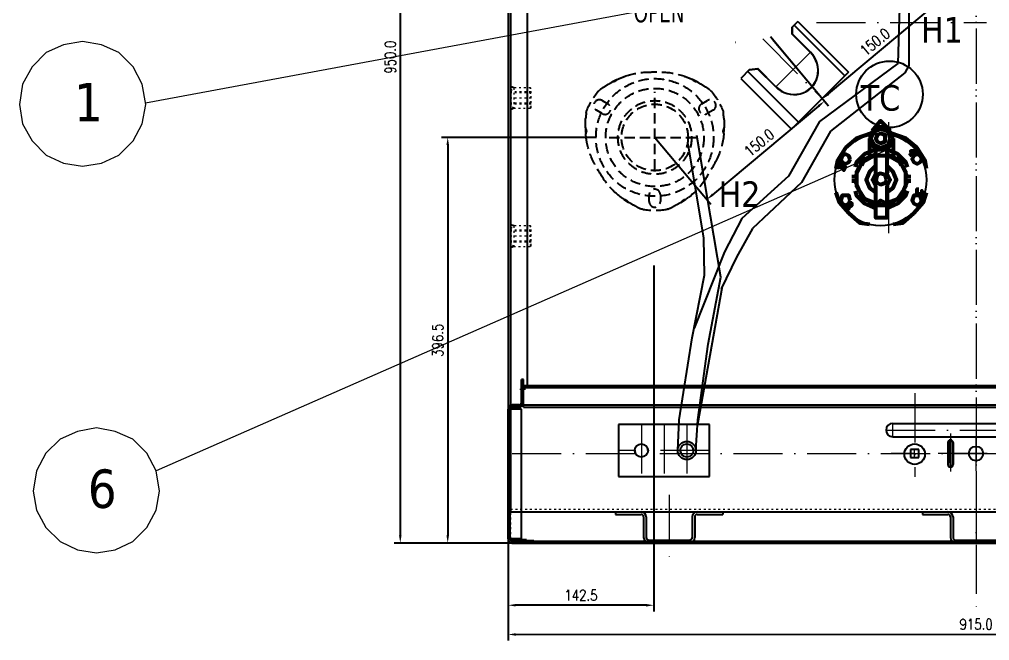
# Model space of a CAD drawing. Header units: millimetres. Extents: x 13152 to 36426, y -6229 to 13228.
# Drawn here: x 29302 to 30251, y 10513 to 11120 of the extents above; entities that cross this region are included whole.
import ezdxf

# ---------------------------------------------------------------- set-up
doc = ezdxf.new("R2010")
doc.units = ezdxf.units.MM
doc.header["$LTSCALE"] = 4
for name, pattern in [('ACAD_ISO03W100', [1.18, 0.47, -0.71]), ('ACAD_ISO10W100', [18, 12, -3, 0, -3]), ('DASHED', [0.75, 0.5, -0.25])]:
    doc.linetypes.add(name, pattern=pattern)
doc.layers.add('4虚线层', color=6, linetype='DASHED')
for name, color, linetype, lineweight in [('标注、文本', 3, 'Continuous', 25), ('粗实线', 4, 'Continuous', 53), ('铁心', 3, 'Continuous', 0)]:
    doc.layers.add(name, color=color, linetype=linetype, lineweight=lineweight)
doc.styles.add('Tahoma$001', font='tahoma.ttf', dxfattribs={"height": 2.159784})
doc.styles.add('TH_GBDIM', font='romans.shx', dxfattribs={"width": 0.8, "bigfont": 'gbcbig.shx'})
doc.dimstyles.new('TH_GBDIM1', dxfattribs={"dimscale": 3, "dimtxt": 3.5, "dimasz": 2.5, "dimexe": 2, "dimexo": 0, "dimgap": 1.5, "dimtad": 1, "dimdec": 1, "dimzin": 0, "dimdsep": 46, "dimtxsty": 'TH_GBDIM', "dimcen": 2.5, "dimclrd": 3, "dimclre": 256, "dimclrt": 2, "dimadec": 0, "dimazin": 0, "dimtfac": 0.714286, "dimtdec": 1, "dimtmove": 0, "dimatfit": 3, "dimfxl": 0, "dimtzin": 0, "dimlwd": -1, "dimlwe": -1, "dimarcsym": 0})

# ---------------------------------------------------------------- blocks, each defined once
blk = doc.blocks.new('*D304')
at = {"layer": 'Defpoints', "color": 0}
for p in [(29848.29, 11558.52), (29674.7, 10608.52), (29805.12, 10608.52)]:
    blk.add_point(p, dxfattribs=at)
at = {"layer": '标注、文本'}
for p, q in [((29848.29, 11558.52), (29668.7, 11558.52)), ((29805.12, 10608.52), (29668.7, 10608.52))]:
    blk.add_line(p, q, dxfattribs=at)
at = {"layer": '标注、文本', "color": 3}
blk.add_line((29674.7, 11551.02), (29674.7, 10616.02), dxfattribs=at)
for points in [[(29673.45, 11551.02), (29675.95, 11551.02), (29674.7, 11558.52)], [(29673.45, 10616.02), (29675.95, 10616.02), (29674.7, 10608.52)]]:
    blk.add_solid(points, dxfattribs=at)
at = {"layer": '标注、文本', "color": 2, "insert": (29664.95, 11083.52), "char_height": 10.5, "attachment_point": 5, "rotation": 90, "style": 'TH_GBDIM'}
blk.add_mtext('950.0', dxfattribs=at)
blk = doc.blocks.new('*D302')
at = {"layer": 'Defpoints', "color": 0}
for p in [(29922.58, 10879.96), (29780.12, 10772.73), (29780.12, 10547.74)]:
    blk.add_point(p, dxfattribs=at)
at = {"layer": '标注、文本'}
for p, q in [((29922.58, 10879.96), (29922.58, 10541.74)), ((29780.12, 10772.73), (29780.12, 10541.74))]:
    blk.add_line(p, q, dxfattribs=at)
at = {"layer": '标注、文本', "color": 3}
blk.add_line((29915.08, 10547.74), (29787.62, 10547.74), dxfattribs=at)
for points in [[(29787.62, 10548.99), (29787.62, 10546.49), (29780.12, 10547.74)], [(29915.08, 10548.99), (29915.08, 10546.49), (29922.58, 10547.74)]]:
    blk.add_solid(points, dxfattribs=at)
at = {"layer": '标注、文本', "color": 2, "insert": (29851.35, 10557.49), "char_height": 10.5, "attachment_point": 5, "style": 'TH_GBDIM'}
blk.add_mtext('142.5', dxfattribs=at)
blk = doc.blocks.new('*D306')
at = {"layer": 'Defpoints', "color": 0}
for p in [(29780.12, 10612.02), (30695.12, 10612.52), (30695.17, 10519.7)]:
    blk.add_point(p, dxfattribs=at)
at = {"layer": '标注、文本'}
for p, q in [((29780.12, 10612.02), (29780.17, 10513.2)), ((30695.12, 10612.52), (30695.17, 10513.7))]:
    blk.add_line(p, q, dxfattribs=at)
at = {"layer": '标注、文本', "color": 3}
blk.add_line((29787.67, 10519.2), (30687.67, 10519.7), dxfattribs=at)
for points in [[(29787.67, 10520.45), (29787.67, 10517.95), (29780.17, 10519.2)], [(30687.67, 10520.95), (30687.67, 10518.45), (30695.17, 10519.7)]]:
    blk.add_solid(points, dxfattribs=at)
at = {"layer": '标注、文本', "color": 2, "insert": (30237.66, 10529.2), "char_height": 10.5, "attachment_point": 5, "rotation": 0.03131, "style": 'TH_GBDIM'}
blk.add_mtext('915.0', dxfattribs=at)
blk = doc.blocks.new('A$C0AD52951')
at = {"layer": '粗实线'}
h = blk.add_hatch(color=256, dxfattribs=at)
h.dxf.hatch_style = 2
h.paths.add_polyline_path([(2.19, 41.7), (1.1, 41.7), (2.19, 41.7), (3.29, 40.6), (3.29, 39.5), (4.39, 39.5), (4.39, 38.4), (5.49, 38.4), (5.49, 37.31), (6.58, 39.5), (5.49, 39.5), (4.39, 38.4), (4.39, 39.5), (4.39, 40.6), (3.29, 40.6), (3.29, 41.7)])
h = blk.add_hatch(color=256, dxfattribs=at)
h.dxf.hatch_style = 2
h.paths.add_polyline_path([(1.1, 41.7), (1.1, 40.6), (1.1, 39.5), (2.19, 39.5), (2.19, 40.6), (1.1, 40.6), (1.1, 41.7), (2.19, 41.7)])
h = blk.add_hatch(color=256, dxfattribs=at)
h.dxf.hatch_style = 2
h.paths.add_polyline_path([(6.58, 10.97), (7.68, 10.97), (10.97, 13.17), (10.97, 14.26)])
for points in [[(35.11, 51.57), (39.5, 57.06), (38.4, 62.54), (34.02, 66.93), (28.53, 66.93), (24.14, 62.54), (23.04, 57.06), (27.43, 51.57)], [(25.24, 64.74), (30.72, 71.32), (37.31, 64.74)], [(24.14, 62.54), (14.26, 59.25), (6.58, 52.67), (1.1, 43.89), (0, 38.4)], [(62.54, 38.4), (61.45, 43.89), (55.96, 52.67), (48.28, 59.25), (38.4, 62.54)], [(23.04, 59.25), (23.04, 47.18)], [(39.5, 59.25), (39.5, 47.18)], [(27.43, 51.57), (19.75, 48.28), (14.26, 42.79), (13.17, 39.5)], [(27.43, 48.28), (18.65, 43.89), (14.26, 36.21), (14.26, 26.33), (18.65, 18.65), (27.43, 13.17), (35.11, 13.17), (35.11, 4.39), (27.43, 4.39), (27.43, 13.17)], [(44.99, 40.6), (43.89, 42.79), (36.21, 47.18), (26.33, 47.18), (18.65, 42.79), (17.56, 40.6)], [(27.43, 35.11), (27.43, 51.57), (35.11, 51.57), (35.11, 35.11)], [(49.38, 39.5), (48.28, 42.79), (42.79, 48.28), (35.11, 51.57)], [(35.11, 13.17), (43.89, 18.65), (48.28, 26.33), (48.28, 36.21), (43.89, 43.89), (35.11, 48.28)], [(54.86, 50.47), (50.47, 47.18)], [(54.86, 50.47), (51.57, 50.47), (52.67, 48.28)], [(27.43, 40.6), (23.04, 36.21), (20.85, 30.72), (23.04, 25.24), (27.43, 21.95)], [(35.11, 21.95), (39.5, 25.24), (41.7, 30.72), (39.5, 36.21), (35.11, 40.6)], [(27.43, 35.11), (25.24, 30.72), (27.43, 26.33)], [(35.11, 26.33), (37.31, 30.72), (35.11, 35.11)], [(0, 21.95), (2.19, 15.36), (8.78, 7.68), (16.46, 1.1), (23.04, 0)], [(13.17, 23.04), (14.26, 19.75), (19.75, 14.26), (27.43, 10.97)], [(15.36, 24.14), (19.75, 17.56), (28.53, 14.26)], [(35.11, 26.33), (35.11, 13.17), (27.43, 13.17), (27.43, 26.33)], [(34.02, 14.26), (42.79, 17.56), (47.18, 24.14)], [(35.11, 10.97), (42.79, 14.26), (48.28, 19.75), (49.38, 23.04)], [(39.5, 0), (46.09, 1.1), (53.77, 7.68), (60.35, 15.36), (62.54, 21.95)], [(60.35, 19.75), (60.35, 20.85), (59.25, 23.04), (59.25, 21.95), (59.25, 20.85), (58.16, 20.85), (57.06, 20.85), (55.96, 20.85), (55.96, 21.95), (55.96, 23.04), (55.96, 24.14), (57.06, 24.14)], [(34.02, 14.26), (32.92, 15.36), (30.72, 16.46), (29.63, 15.36), (28.53, 14.26)], [(34.02, 14.26), (32.92, 15.36), (30.72, 16.46), (29.63, 15.36), (28.53, 14.26)]]:
    blk.add_lwpolyline(points, dxfattribs=at)
for points in [[(37.31, 59.25), (36.21, 63.64), (30.72, 65.84), (26.33, 63.64), (24.14, 59.25), (26.33, 54.86), (30.72, 52.67), (36.21, 54.86)], [(34.02, 59.25), (34.02, 61.45), (30.72, 62.54), (28.53, 61.45), (27.43, 59.25), (28.53, 57.06), (30.72, 55.96), (34.02, 57.06)], [(9.88, 44.99), (8.78, 47.18), (6.58, 48.28), (4.39, 47.18), (3.29, 44.99), (4.39, 42.79), (6.58, 41.7), (8.78, 42.79)], [(59.25, 44.99), (58.16, 47.18), (55.96, 48.28), (53.77, 47.18), (52.67, 44.99), (53.77, 42.79), (55.96, 41.7), (58.16, 42.79)], [(2.19, 41.7), (1.1, 41.7), (2.19, 41.7), (3.29, 40.6), (3.29, 39.5), (4.39, 39.5), (4.39, 38.4), (5.49, 38.4), (5.49, 37.31), (6.58, 39.5), (5.49, 39.5), (4.39, 38.4), (4.39, 39.5), (4.39, 40.6), (3.29, 40.6), (3.29, 41.7)], [(1.1, 41.7), (1.1, 40.6), (1.1, 39.5), (2.19, 39.5), (2.19, 40.6), (1.1, 40.6), (1.1, 41.7), (2.19, 41.7)], [(35.11, 30.72), (34.02, 34.02), (30.72, 35.11), (28.53, 34.02), (27.43, 30.72), (28.53, 28.53), (30.72, 27.43), (34.02, 28.53)], [(9.88, 16.46), (8.78, 19.75), (6.58, 19.75), (4.39, 19.75), (3.29, 16.46), (4.39, 14.26), (6.58, 13.17), (8.78, 14.26)], [(6.58, 10.97), (7.68, 10.97), (10.97, 13.17), (10.97, 14.26)], [(59.25, 16.46), (58.16, 19.75), (55.96, 19.75), (53.77, 19.75), (52.67, 16.46), (53.77, 14.26), (55.96, 13.17), (58.16, 14.26)], [(7.68, 10.97), (8.78, 10.97)]]:
    blk.add_lwpolyline(points, close=True, dxfattribs=at)
for points in [[(17.56, 47.18), (17.56, 47.18), (19.75, 44.99), (19.75, 44.99)], [(27.43, 48.28), (27.43, 48.28), (19.75, 44.99), (19.75, 44.99)], [(42.79, 44.99), (42.79, 44.99), (35.11, 48.28), (35.11, 48.28)], [(42.79, 44.99), (42.79, 44.99), (43.89, 47.18), (43.89, 47.18)], [(17.56, 41.7), (17.56, 41.7), (13.17, 32.92), (13.17, 32.92)], [(17.56, 41.7), (17.56, 41.7), (15.36, 43.89), (15.36, 43.89)], [(47.18, 43.89), (47.18, 43.89), (44.99, 41.7), (44.99, 41.7)], [(49.38, 32.92), (49.38, 32.92), (44.99, 41.7), (44.99, 41.7)], [(10.97, 32.92), (10.97, 32.92), (13.17, 32.92), (13.17, 32.92)], [(13.17, 29.63), (13.17, 29.63), (10.97, 29.63), (10.97, 29.63)], [(13.17, 29.63), (13.17, 29.63), (17.56, 19.75), (17.56, 19.75)], [(44.99, 19.75), (44.99, 19.75), (49.38, 29.63), (49.38, 29.63)], [(49.38, 32.92), (49.38, 32.92), (51.57, 32.92), (51.57, 32.92)], [(51.57, 29.63), (51.57, 29.63), (49.38, 29.63), (49.38, 29.63)], [(15.36, 17.56), (15.36, 17.56), (17.56, 19.75), (17.56, 19.75)], [(19.75, 17.56), (19.75, 17.56), (17.56, 15.36), (17.56, 15.36)], [(19.75, 17.56), (19.75, 17.56), (27.43, 13.17), (27.43, 13.17)], [(35.11, 13.17), (35.11, 13.17), (42.79, 17.56), (42.79, 17.56)], [(43.89, 15.36), (43.89, 15.36), (42.79, 17.56), (42.79, 17.56)], [(44.99, 19.75), (44.99, 19.75), (47.18, 17.56), (47.18, 17.56)]]:
    blk.add_open_spline(points, degree=3, dxfattribs=at)
blk = doc.blocks.new('A$C104F2B00')
at = {"layer": '标注、文本'}
blk.add_circle((45, 45), 45, dxfattribs=at)
at = {"layer": '标注、文本', "xscale": 1.4175, "yscale": 1.4175, "zscale": 1.4175}
blk.add_blockref('A$C0AD52951', (1.45, 1.45), dxfattribs=at)
at = {"layer": '标注、文本', "style": 'Tahoma$001'}
blk.add_text('TC', height=25, dxfattribs=at).set_placement((25.65, 112.51))
blk = doc.blocks.new('A$C03F92070')
at = {"layer": '4虚线层', "ltscale": 5}
for p, q in [((67.85, 40.24), (67.85, 116.01)), ((16.36, 107.57), (21.99, 104.32)), ((113.71, 104.32), (119.34, 107.57)), ((16.49, 94.79), (10.86, 98.04)), ((124.84, 98.04), (119.21, 94.79)), ((23.33, 71.49), (112.37, 71.49)), ((62.35, 8.86), (62.35, 15.36)), ((73.35, 15.36), (73.35, 8.86))]:
    blk.add_line(p, q, dxfattribs=at)
for radius in [57.5, 48, 36, 32.5]:
    blk.add_circle((67.85, 71.49), radius, dxfattribs=at)
at = {"layer": '4虚线层', "ltscale": 5, "extrusion": (0, 0, -1)}
for centre, radius, start, end in [((-62.34, 65.41), 70, 71.02185, 87.94531), ((-67.85, -88.03), 223.54, 87.94531, 92.05469), ((-73.35, 65.41), 70, 92.05469, 108.97815), ((-68.85, 46.49), 90, 55.4521, 61.38179), ((-68.85, 46.49), 90, 64.92451, 71.02185), ((-66.85, 46.49), 90, 108.97815, 115.07549), ((-66.85, 46.49), 90, 118.61821, 124.5479), ((-67.85, 71.49), 71.5, 20.96454, 39.03546), ((-68.85, 46.49), 90, 51.08313, 52.23427), ((-66.85, 46.49), 90, 127.76573, 128.91687), ((-67.85, 71.49), 71.5, 140.96454, 159.03546), ((-90, 83.12), 90, 7.76573, 8.91687), ((-45.7, 83.12), 90, 171.08313, 172.23427), ((-90, 83.12), 90, 358.61821, 4.5479), ((-45.7, 83.12), 90, 175.4521, 181.38179), ((-90, 83.12), 90, 349.46719, 355.07549), ((-70.33, 79.46), 70, 331.9245, 349.46719), ((-65.57, 80.82), 70, 186.60228, 207.21776), ((-45.7, 83.12), 90, 184.92451, 186.60228), ((70.97, 151.05), 223.54, 207.21776, 212.35682), ((-205.81, 151.73), 223.54, 327.65027, 331.9245), ((-76.09, 69.57), 70, 310.17076, 327.65027), ((-58.73, 68.87), 70, 212.35682, 233.02623), ((-89, 84.85), 90, 304.92451, 310.17076), ((-46.7, 84.85), 90, 233.02623, 235.07549), ((-89, 84.85), 90, 295.4521, 301.38179), ((-89, 84.85), 90, 291.08313, 292.23427), ((-67.85, 71.49), 71.5, 260.96454, 279.03546), ((-46.7, 84.85), 90, 247.76573, 248.91687), ((-46.7, 84.85), 90, 238.61821, 244.5479)]:
    blk.add_arc(centre, radius, start, end, dxfattribs=at)
at = {"layer": '4虚线层', "ltscale": 5}
for centre, start, end in [((13.61, 102.81), 60, 240), ((122.09, 102.81), 300, 120), ((19.24, 99.56), 240, 60), ((116.46, 99.56), 120, 300), ((67.85, 15.36), 0, 180), ((67.85, 8.86), 180, 0)]:
    blk.add_arc(centre, 5.5, start, end, dxfattribs=at)
for points, knots in [([(30.89, 128.1), (30.89, 128.1), (30.88, 128.1), (30.83, 128.07), (30.76, 128.04), (30.57, 127.95), (30.45, 127.89), (30.18, 127.77), (30.03, 127.69), (29.7, 127.53), (29.52, 127.45), (29.16, 127.27), (28.96, 127.17), (28.58, 126.98), (28.39, 126.89), (27.99, 126.69), (27.8, 126.59), (27.42, 126.39), (27.24, 126.3), (26.87, 126.11), (26.7, 126.02), (26.39, 125.85), (26.24, 125.77), (25.98, 125.63), (25.87, 125.57), (25.69, 125.47), (25.63, 125.44), (25.58, 125.41), (25.57, 125.4), (25.57, 125.4), (25.57, 125.4), (25.57, 125.4)], [0, 0, 0, 0, 0.043819, 0.043819, 0.119878, 0.119878, 0.195937, 0.195937, 0.271996, 0.271996, 0.348055, 0.348055, 0.424114, 0.424114, 0.500173, 0.500173, 0.576231, 0.576231, 0.65229, 0.65229, 0.728349, 0.728349, 0.804408, 0.804408, 0.880467, 0.880467, 0.956526, 0.956526, 0.994556, 0.994556, 1, 1, 1, 1]), ([(30.71, 128.01), (30.65, 127.99), (30.59, 127.94), (30.48, 127.84), (30.42, 127.77), (30.3, 127.62), (30.24, 127.54), (30.11, 127.35), (30.04, 127.25), (29.89, 127.05), (29.81, 126.95), (29.62, 126.74), (29.51, 126.65), (29.29, 126.47), (29.16, 126.4), (28.9, 126.26), (28.77, 126.2), (28.36, 126.06), (28.08, 125.99), (27.53, 125.87), (27.26, 125.83), (26.87, 125.76), (26.75, 125.74), (26.5, 125.7), (26.38, 125.67), (26.05, 125.61), (25.85, 125.56), (25.74, 125.5)], [0, 0, 0, 0, 0.0625, 0.0625, 0.125, 0.125, 0.1875, 0.1875, 0.25, 0.25, 0.3125, 0.3125, 0.375, 0.375, 0.4375, 0.4375, 0.5, 0.5, 0.625, 0.625, 0.75, 0.75, 0.8125, 0.8125, 0.875, 0.875, 1, 1, 1, 1]), ([(110.13, 125.4), (110.13, 125.4), (110.13, 125.4), (110.13, 125.4), (110.12, 125.41), (110.07, 125.44), (110.01, 125.47), (109.83, 125.57), (109.72, 125.63), (109.46, 125.77), (109.31, 125.85), (108.99, 126.02), (108.81, 126.11), (108.45, 126.3), (108.26, 126.4), (107.88, 126.6), (107.68, 126.7), (107.29, 126.9), (107.1, 127), (106.72, 127.18), (106.53, 127.28), (106.16, 127.46), (105.99, 127.54), (105.66, 127.7), (105.51, 127.77), (105.24, 127.9), (105.12, 127.95), (104.94, 128.04), (104.87, 128.07), (104.82, 128.09), (104.81, 128.1), (104.8, 128.1), (104.8, 128.1), (104.8, 128.1)], [0, 0, 0, 0, 0.005743, 0.005743, 0.043766, 0.043766, 0.119813, 0.119813, 0.195859, 0.195859, 0.271906, 0.271906, 0.347952, 0.347952, 0.423999, 0.423999, 0.500046, 0.500046, 0.576092, 0.576092, 0.652139, 0.652139, 0.728185, 0.728185, 0.804232, 0.804232, 0.880279, 0.880279, 0.956325, 0.956325, 0.994349, 0.994349, 1, 1, 1, 1]), ([(109.96, 125.5), (109.9, 125.53), (109.83, 125.55), (109.65, 125.6), (109.54, 125.63), (109.21, 125.7), (108.96, 125.74), (108.44, 125.83), (108.17, 125.87), (107.63, 125.99), (107.34, 126.06), (106.94, 126.2), (106.8, 126.26), (106.54, 126.39), (106.42, 126.47), (106.19, 126.64), (106.08, 126.74), (105.9, 126.94), (105.81, 127.05), (105.66, 127.25), (105.59, 127.35), (105.46, 127.53), (105.39, 127.62), (105.28, 127.77), (105.22, 127.84), (105.11, 127.94), (105.05, 127.99), (104.99, 128.01)], [0, 0, 0, 0, 0.0625, 0.0625, 0.125, 0.125, 0.25, 0.25, 0.375, 0.375, 0.5, 0.5, 0.5625, 0.5625, 0.625, 0.625, 0.6875, 0.6875, 0.75, 0.75, 0.8125, 0.8125, 0.875, 0.875, 0.9375, 0.9375, 1, 1, 1, 1]), ([(13.95, 117.81), (13.92, 117.79), (13.88, 117.76), (13.82, 117.71), (13.77, 117.67), (13.74, 117.65), (13.73, 117.64)], [0, 0, 0, 0, 0.272943, 0.542517, 0.809704, 1, 1, 1, 1]), ([(14.22, 118.02), (14.2, 118), (14.15, 117.96), (14.08, 117.91), (14.01, 117.86), (13.97, 117.82), (13.95, 117.81)], [0, 0, 0, 0, 0.251777, 0.501943, 0.751136, 1, 1, 1, 1]), ([(14.55, 118.27), (14.52, 118.25), (14.46, 118.2), (14.38, 118.14), (14.3, 118.08), (14.25, 118.04), (14.22, 118.02)], [0, 0, 0, 0, 0.251749, 0.501948, 0.751171, 1, 1, 1, 1]), ([(15.74, 119.15), (15.69, 119.12), (15.59, 119.05), (15.45, 118.94), (15.32, 118.84), (15.18, 118.74), (15.05, 118.65), (14.92, 118.55), (14.8, 118.45), (14.67, 118.36), (14.59, 118.3), (14.55, 118.27)], [0, 0, 0, 0, 0.114473, 0.22719, 0.338528, 0.448878, 0.558641, 0.668227, 0.778044, 0.888502, 1, 1, 1, 1]), ([(17.82, 120.63), (17.81, 120.62), (17.74, 120.57), (17.58, 120.46), (17.28, 120.26), (16.94, 120.02), (16.6, 119.78), (16.29, 119.55), (16.01, 119.35), (15.83, 119.22), (15.74, 119.15)], [0, 0, 0, 0, 0.026865, 0.187364, 0.351072, 0.511786, 0.674931, 0.783277, 0.891149, 1, 1, 1, 1]), ([(119.96, 119.15), (119.92, 119.19), (119.82, 119.25), (119.69, 119.35), (119.55, 119.45), (119.41, 119.55), (119.28, 119.65), (119.06, 119.81), (118.76, 120.02), (118.42, 120.26), (118.12, 120.46), (117.96, 120.57), (117.89, 120.62), (117.88, 120.63)], [0, 0, 0, 0, 0.05466, 0.108896, 0.162888, 0.216817, 0.270864, 0.325211, 0.488741, 0.649833, 0.813717, 0.974388, 1, 1, 1, 1]), ([(121.15, 118.27), (121.11, 118.3), (121.03, 118.36), (120.9, 118.45), (120.78, 118.55), (120.65, 118.65), (120.52, 118.74), (120.38, 118.84), (120.25, 118.94), (120.1, 119.05), (120.01, 119.12), (119.96, 119.15)], [0, 0, 0, 0, 0.111498, 0.221956, 0.331773, 0.441359, 0.551122, 0.661472, 0.77281, 0.885527, 1, 1, 1, 1]), ([(121.48, 118.02), (121.45, 118.04), (121.4, 118.08), (121.32, 118.14), (121.23, 118.2), (121.18, 118.25), (121.15, 118.27)], [0, 0, 0, 0, 0.248829, 0.498052, 0.748251, 1, 1, 1, 1]), ([(121.75, 117.81), (121.73, 117.82), (121.69, 117.86), (121.62, 117.91), (121.55, 117.96), (121.5, 118), (121.48, 118.02)], [0, 0, 0, 0, 0.248864, 0.498057, 0.748223, 1, 1, 1, 1]), ([(121.97, 117.64), (121.96, 117.65), (121.93, 117.67), (121.88, 117.71), (121.82, 117.76), (121.78, 117.79), (121.75, 117.81)], [0, 0, 0, 0, 0.190293, 0.457482, 0.727057, 1, 1, 1, 1]), ([(0.82, 95.29), (0.82, 95.27), (0.81, 95.24), (0.81, 95.17), (0.8, 95.1), (0.79, 95.04), (0.78, 95.01)], [0, 0, 0, 0, 0.190297, 0.457484, 0.727058, 1, 1, 1, 1]), ([(134.92, 95.01), (134.91, 95.04), (134.9, 95.1), (134.89, 95.17), (134.89, 95.24), (134.88, 95.27), (134.88, 95.29)], [0, 0, 0, 0, 0.272943, 0.542517, 0.809704, 1, 1, 1, 1]), ([(134.96, 94.67), (134.96, 94.7), (134.95, 94.76), (134.94, 94.85), (134.93, 94.93), (134.92, 94.98), (134.92, 95.01)], [0, 0, 0, 0, 0.251777, 0.501943, 0.751136, 1, 1, 1, 1]), ([(0.52, 92.79), (0.51, 92.73), (0.5, 92.62), (0.48, 92.45), (0.46, 92.28), (0.45, 92.11), (0.43, 91.95), (0.4, 91.68), (0.37, 91.32), (0.33, 90.9), (0.3, 90.54), (0.29, 90.34), (0.28, 90.26), (0.28, 90.25)], [0, 0, 0, 0, 0.05466, 0.108897, 0.162889, 0.216817, 0.270864, 0.325211, 0.488741, 0.649833, 0.813717, 0.974388, 1, 1, 1, 1]), ([(0.69, 94.25), (0.68, 94.21), (0.67, 94.11), (0.65, 93.95), (0.63, 93.8), (0.61, 93.64), (0.59, 93.47), (0.57, 93.31), (0.55, 93.14), (0.53, 92.96), (0.52, 92.85), (0.52, 92.79)], [0, 0, 0, 0, 0.111498, 0.221956, 0.331773, 0.441359, 0.551122, 0.661472, 0.77281, 0.885527, 1, 1, 1, 1]), ([(0.74, 94.67), (0.73, 94.63), (0.73, 94.57), (0.71, 94.47), (0.7, 94.36), (0.69, 94.29), (0.69, 94.25)], [0, 0, 0, 0, 0.248829, 0.498052, 0.748251, 1, 1, 1, 1]), ([(135.01, 94.25), (135.01, 94.29), (135, 94.36), (134.99, 94.47), (134.97, 94.57), (134.96, 94.63), (134.96, 94.67)], [0, 0, 0, 0, 0.251749, 0.501948, 0.751171, 1, 1, 1, 1]), ([(135.18, 92.79), (135.18, 92.85), (135.16, 92.96), (135.15, 93.14), (135.13, 93.31), (135.11, 93.47), (135.09, 93.64), (135.07, 93.8), (135.05, 93.95), (135.03, 94.11), (135.02, 94.21), (135.01, 94.25)], [0, 0, 0, 0, 0.114473, 0.22719, 0.338528, 0.448878, 0.558641, 0.668227, 0.778044, 0.888502, 1, 1, 1, 1]), ([(135.42, 90.25), (135.42, 90.26), (135.41, 90.34), (135.4, 90.54), (135.37, 90.9), (135.33, 91.31), (135.29, 91.73), (135.25, 92.11), (135.22, 92.45), (135.2, 92.67), (135.18, 92.79)], [0, 0, 0, 0, 0.026865, 0.187364, 0.351073, 0.511786, 0.674931, 0.783277, 0.891149, 1, 1, 1, 1]), ([(0.02, 81.15), (0.02, 81.15), (0.02, 81.15), (0.02, 81.15), (0.02, 81.14), (0.02, 81.08), (0.02, 81.01), (0.02, 80.81), (0.03, 80.68), (0.04, 80.38), (0.04, 80.21), (0.05, 79.85), (0.06, 79.65), (0.08, 79.24), (0.09, 79.03), (0.11, 78.6), (0.12, 78.38), (0.14, 77.94), (0.16, 77.72), (0.18, 77.3), (0.2, 77.09), (0.23, 76.68), (0.24, 76.49), (0.27, 76.13), (0.28, 75.96), (0.3, 75.67), (0.32, 75.54), (0.33, 75.33), (0.34, 75.26), (0.34, 75.2), (0.35, 75.19), (0.35, 75.19), (0.35, 75.19), (0.35, 75.19)], [0, 0, 0, 0, 0.005743, 0.005743, 0.043766, 0.043766, 0.119813, 0.119813, 0.195859, 0.195859, 0.271906, 0.271906, 0.347952, 0.347952, 0.423999, 0.423999, 0.500046, 0.500046, 0.576092, 0.576092, 0.652139, 0.652139, 0.728185, 0.728185, 0.804232, 0.804232, 0.880279, 0.880279, 0.956325, 0.956325, 0.994349, 0.994349, 1, 1, 1, 1]), ([(0.02, 80.95), (0.02, 80.89), (0.04, 80.81), (0.08, 80.63), (0.12, 80.53), (0.22, 80.21), (0.31, 79.97), (0.5, 79.47), (0.59, 79.22), (0.76, 78.69), (0.85, 78.41), (0.92, 77.98), (0.94, 77.84), (0.96, 77.55), (0.95, 77.4), (0.91, 77.12), (0.88, 76.97), (0.8, 76.71), (0.75, 76.59), (0.65, 76.35), (0.6, 76.24), (0.51, 76.03), (0.47, 75.94), (0.39, 75.76), (0.37, 75.68), (0.33, 75.53), (0.32, 75.46), (0.33, 75.4)], [0, 0, 0, 0, 0.0625, 0.0625, 0.125, 0.125, 0.25, 0.25, 0.375, 0.375, 0.5, 0.5, 0.5625, 0.5625, 0.625, 0.625, 0.6875, 0.6875, 0.75, 0.75, 0.8125, 0.8125, 0.875, 0.875, 0.9375, 0.9375, 1, 1, 1, 1]), ([(135.37, 75.4), (135.38, 75.46), (135.37, 75.53), (135.33, 75.68), (135.31, 75.76), (135.23, 75.94), (135.19, 76.03), (135.1, 76.24), (135.04, 76.35), (134.95, 76.58), (134.9, 76.71), (134.82, 76.97), (134.79, 77.11), (134.75, 77.4), (134.74, 77.54), (134.76, 77.83), (134.78, 77.98), (134.85, 78.4), (134.93, 78.68), (135.11, 79.21), (135.2, 79.47), (135.34, 79.84), (135.38, 79.96), (135.47, 80.2), (135.51, 80.31), (135.62, 80.63), (135.68, 80.83), (135.68, 80.95)], [0, 0, 0, 0, 0.0625, 0.0625, 0.125, 0.125, 0.1875, 0.1875, 0.25, 0.25, 0.3125, 0.3125, 0.375, 0.375, 0.4375, 0.4375, 0.5, 0.5, 0.625, 0.625, 0.75, 0.75, 0.8125, 0.8125, 0.875, 0.875, 1, 1, 1, 1]), ([(135.35, 75.19), (135.35, 75.19), (135.35, 75.2), (135.36, 75.26), (135.37, 75.34), (135.38, 75.54), (135.4, 75.67), (135.42, 75.97), (135.43, 76.14), (135.46, 76.51), (135.48, 76.7), (135.5, 77.11), (135.52, 77.32), (135.54, 77.75), (135.56, 77.97), (135.58, 78.41), (135.59, 78.62), (135.61, 79.05), (135.62, 79.26), (135.64, 79.67), (135.65, 79.86), (135.66, 80.22), (135.66, 80.39), (135.67, 80.68), (135.67, 80.81), (135.68, 81.01), (135.68, 81.08), (135.68, 81.14), (135.68, 81.15), (135.68, 81.15), (135.68, 81.15), (135.68, 81.15)], [0, 0, 0, 0, 0.043819, 0.043819, 0.119878, 0.119878, 0.195937, 0.195937, 0.271996, 0.271996, 0.348055, 0.348055, 0.424114, 0.424114, 0.500173, 0.500173, 0.576232, 0.576232, 0.65229, 0.65229, 0.728349, 0.728349, 0.804408, 0.804408, 0.880467, 0.880467, 0.956526, 0.956526, 0.994556, 0.994556, 1, 1, 1, 1]), ([(37.3, 11.18), (37.3, 11.18), (37.31, 11.17), (37.36, 11.14), (37.42, 11.09), (37.59, 10.98), (37.7, 10.9), (37.95, 10.73), (38.09, 10.63), (38.39, 10.43), (38.55, 10.32), (38.89, 10.09), (39.07, 9.97), (39.42, 9.73), (39.61, 9.61), (39.98, 9.37), (40.16, 9.26), (40.51, 9.03), (40.69, 8.91), (41.04, 8.69), (41.2, 8.59), (41.51, 8.4), (41.65, 8.31), (41.9, 8.16), (42.01, 8.09), (42.18, 7.99), (42.24, 7.95), (42.29, 7.92), (42.3, 7.91), (42.3, 7.91), (42.3, 7.91), (42.3, 7.91)], [0, 0, 0, 0, 0.043819, 0.043819, 0.119878, 0.119878, 0.195937, 0.195937, 0.271996, 0.271996, 0.348055, 0.348055, 0.424114, 0.424114, 0.500173, 0.500173, 0.576231, 0.576231, 0.65229, 0.65229, 0.728349, 0.728349, 0.804408, 0.804408, 0.880467, 0.880467, 0.956526, 0.956526, 0.994556, 0.994556, 1, 1, 1, 1]), ([(37.47, 11.06), (37.52, 11.02), (37.59, 11), (37.73, 10.95), (37.82, 10.93), (38.01, 10.91), (38.11, 10.9), (38.34, 10.88), (38.46, 10.87), (38.71, 10.83), (38.85, 10.81), (39.11, 10.75), (39.25, 10.71), (39.52, 10.6), (39.64, 10.53), (39.89, 10.37), (40.01, 10.29), (40.34, 10.01), (40.54, 9.8), (40.91, 9.38), (41.09, 9.17), (41.34, 8.87), (41.42, 8.77), (41.58, 8.58), (41.66, 8.48), (41.88, 8.23), (42.02, 8.08), (42.13, 8.02)], [0, 0, 0, 0, 0.0625, 0.0625, 0.125, 0.125, 0.1875, 0.1875, 0.25, 0.25, 0.3125, 0.3125, 0.375, 0.375, 0.4375, 0.4375, 0.5, 0.5, 0.625, 0.625, 0.75, 0.75, 0.8125, 0.8125, 0.875, 0.875, 1, 1, 1, 1]), ([(93.4, 7.91), (93.4, 7.91), (93.4, 7.91), (93.4, 7.91), (93.41, 7.92), (93.46, 7.95), (93.52, 7.99), (93.69, 8.09), (93.8, 8.16), (94.06, 8.32), (94.2, 8.4), (94.51, 8.6), (94.68, 8.7), (95.02, 8.92), (95.2, 9.04), (95.56, 9.27), (95.75, 9.39), (96.12, 9.63), (96.3, 9.75), (96.65, 9.98), (96.83, 10.1), (97.16, 10.33), (97.32, 10.43), (97.62, 10.64), (97.76, 10.73), (98.01, 10.9), (98.11, 10.98), (98.28, 11.1), (98.34, 11.14), (98.39, 11.17), (98.4, 11.18), (98.4, 11.18), (98.4, 11.18), (98.4, 11.18)], [0, 0, 0, 0, 0.005743, 0.005743, 0.043766, 0.043766, 0.119813, 0.119813, 0.195859, 0.195859, 0.271906, 0.271906, 0.347952, 0.347952, 0.423999, 0.423999, 0.500046, 0.500046, 0.576092, 0.576092, 0.652139, 0.652139, 0.728185, 0.728185, 0.804232, 0.804232, 0.880279, 0.880279, 0.956325, 0.956325, 0.994349, 0.994349, 1, 1, 1, 1]), ([(93.57, 8.02), (93.62, 8.05), (93.68, 8.1), (93.82, 8.23), (93.89, 8.31), (94.11, 8.56), (94.27, 8.76), (94.61, 9.17), (94.79, 9.38), (95.16, 9.79), (95.36, 10), (95.69, 10.28), (95.8, 10.37), (96.05, 10.53), (96.18, 10.6), (96.44, 10.71), (96.58, 10.75), (96.85, 10.81), (96.98, 10.83), (97.24, 10.87), (97.36, 10.88), (97.58, 10.9), (97.69, 10.91), (97.88, 10.93), (97.96, 10.95), (98.11, 11), (98.18, 11.02), (98.23, 11.06)], [0, 0, 0, 0, 0.0625, 0.0625, 0.125, 0.125, 0.25, 0.25, 0.375, 0.375, 0.5, 0.5, 0.5625, 0.5625, 0.625, 0.625, 0.6875, 0.6875, 0.75, 0.75, 0.8125, 0.8125, 0.875, 0.875, 0.9375, 0.9375, 1, 1, 1, 1]), ([(50.31, 3.59), (50.32, 3.59), (50.4, 3.55), (50.57, 3.46), (50.9, 3.31), (51.28, 3.14), (51.66, 2.96), (52.01, 2.8), (52.32, 2.67), (52.52, 2.57), (52.63, 2.53)], [0, 0, 0, 0, 0.026866, 0.187364, 0.351073, 0.511786, 0.674931, 0.783277, 0.891149, 1, 1, 1, 1]), ([(52.63, 2.53), (52.68, 2.5), (52.79, 2.46), (52.95, 2.39), (53.11, 2.32), (53.26, 2.25), (53.41, 2.19), (53.56, 2.12), (53.7, 2.06), (53.85, 2), (53.94, 1.96), (53.98, 1.94)], [0, 0, 0, 0, 0.114473, 0.22719, 0.338528, 0.448878, 0.558641, 0.668227, 0.778044, 0.888502, 1, 1, 1, 1]), ([(53.98, 1.94), (54.02, 1.93), (54.09, 1.9), (54.18, 1.86), (54.28, 1.82), (54.34, 1.79), (54.37, 1.78)], [0, 0, 0, 0, 0.251749, 0.501948, 0.751171, 1, 1, 1, 1]), ([(54.37, 1.78), (54.4, 1.77), (54.45, 1.74), (54.54, 1.71), (54.61, 1.68), (54.66, 1.66), (54.69, 1.65)], [0, 0, 0, 0, 0.251777, 0.501943, 0.751136, 1, 1, 1, 1]), ([(54.69, 1.65), (54.71, 1.64), (54.77, 1.61), (54.84, 1.58), (54.9, 1.56), (54.93, 1.55), (54.94, 1.54)], [0, 0, 0, 0, 0.272943, 0.542518, 0.809705, 1, 1, 1, 1]), ([(80.76, 1.54), (80.77, 1.55), (80.8, 1.56), (80.86, 1.58), (80.93, 1.61), (80.99, 1.64), (81.01, 1.65)], [0, 0, 0, 0, 0.190295, 0.457482, 0.727057, 1, 1, 1, 1]), ([(81.01, 1.65), (81.04, 1.66), (81.08, 1.68), (81.16, 1.71), (81.25, 1.74), (81.3, 1.77), (81.33, 1.78)], [0, 0, 0, 0, 0.248864, 0.498057, 0.748223, 1, 1, 1, 1]), ([(81.33, 1.78), (81.36, 1.79), (81.42, 1.82), (81.52, 1.86), (81.61, 1.9), (81.68, 1.93), (81.72, 1.94)], [0, 0, 0, 0, 0.248829, 0.498052, 0.748251, 1, 1, 1, 1]), ([(81.72, 1.94), (81.76, 1.96), (81.85, 2), (82, 2.06), (82.14, 2.12), (82.29, 2.19), (82.44, 2.25), (82.59, 2.32), (82.75, 2.39), (82.91, 2.46), (83.02, 2.5), (83.07, 2.53)], [0, 0, 0, 0, 0.111498, 0.221956, 0.331773, 0.441359, 0.551122, 0.661472, 0.77281, 0.885527, 1, 1, 1, 1]), ([(83.07, 2.53), (83.12, 2.55), (83.23, 2.6), (83.38, 2.67), (83.54, 2.73), (83.69, 2.8), (83.84, 2.87), (84.09, 2.98), (84.42, 3.14), (84.8, 3.31), (85.13, 3.46), (85.3, 3.55), (85.38, 3.58), (85.39, 3.59)], [0, 0, 0, 0, 0.05466, 0.108897, 0.162889, 0.216817, 0.270864, 0.325211, 0.488741, 0.649834, 0.813718, 0.974389, 1, 1, 1, 1])]:
    blk.add_open_spline(points, degree=3, knots=knots, dxfattribs=at)
blk.add_open_spline([(0.82, 95.28), (0.81, 95.2), (0.82, 95.09), (0.84, 94.95)], degree=3, dxfattribs=at)
blk = doc.blocks.new('*D310')
at = {"layer": 'Defpoints', "color": 0}
for p in [(29866.04, 11005.02), (29721.08, 10608.52), (29836.55, 10608.52)]:
    blk.add_point(p, dxfattribs=at)
at = {"layer": '标注、文本'}
for p, q in [((29866.04, 11005.02), (29715.08, 11005.02)), ((29836.55, 10608.52), (29715.08, 10608.52))]:
    blk.add_line(p, q, dxfattribs=at)
at = {"layer": '标注、文本', "color": 3}
blk.add_line((29721.08, 10997.52), (29721.08, 10616.02), dxfattribs=at)
for points in [[(29719.83, 10997.52), (29722.33, 10997.52), (29721.08, 11005.02)], [(29719.83, 10616.02), (29722.33, 10616.02), (29721.08, 10608.52)]]:
    blk.add_solid(points, dxfattribs=at)
at = {"layer": '标注、文本', "color": 2, "insert": (29711.33, 10806.77), "char_height": 10.5, "attachment_point": 5, "rotation": 90, "style": 'TH_GBDIM'}
blk.add_mtext('396.5', dxfattribs=at)
blk = doc.blocks.new('*D311')
at = {"layer": 'Defpoints', "color": 0}
for p in [(30151.63, 11199.93), (30202.6, 11138.99), (30036.58, 11103.67)]:
    blk.add_point(p, dxfattribs=at)
at = {"layer": '标注、文本'}
for p, q in [((30151.63, 11199.93), (30206.45, 11134.39)), ((30036.58, 11103.67), (30091.41, 11038.14))]:
    blk.add_line(p, q, dxfattribs=at)
at = {"layer": '标注、文本', "color": 3}
blk.add_line((30093.31, 11047.55), (30196.85, 11134.18), dxfattribs=at)
for points in [[(30196.05, 11135.14), (30197.65, 11133.22), (30202.6, 11138.99)], [(30092.51, 11048.51), (30094.11, 11046.6), (30087.56, 11042.74)]]:
    blk.add_solid(points, dxfattribs=at)
at = {"layer": '标注、文本', "color": 2, "insert": (30138.82, 11098.35), "char_height": 10.5, "attachment_point": 5, "rotation": 39.91639, "style": 'TH_GBDIM'}
blk.add_mtext('150.0', dxfattribs=at)
blk = doc.blocks.new('*D312')
at = {"layer": 'Defpoints', "color": 0}
for p in [(30038.6, 11101.26), (29923.54, 11005.02), (29974.37, 10944.26)]:
    blk.add_point(p, dxfattribs=at)
at = {"layer": '标注、文本'}
for p, q in [((30038.6, 11101.26), (30093.27, 11035.9)), ((29923.54, 11005.02), (29978.22, 10939.66))]:
    blk.add_line(p, q, dxfattribs=at)
at = {"layer": '标注、文本', "color": 3}
blk.add_line((30083.67, 11035.69), (29980.12, 10949.07), dxfattribs=at)
for points in [[(30082.87, 11036.65), (30084.47, 11034.73), (30089.42, 11040.5)], [(29979.32, 10950.03), (29980.92, 10948.11), (29974.37, 10944.26)]]:
    blk.add_solid(points, dxfattribs=at)
at = {"layer": '标注、文本', "color": 2, "insert": (30025.64, 10999.86), "char_height": 10.5, "attachment_point": 5, "rotation": 39.91268, "style": 'TH_GBDIM'}
blk.add_mtext('150.0', dxfattribs=at)

msp = doc.modelspace()

# ---------------------------------------------------------------- linework, layer by layer
at = {"layer": '标注、文本', "color": 2, "linetype": 'ACAD_ISO03W100', "lineweight": 18}
for p, q in [((29782.62, 11506.61), (29782.62, 10612.02)), ((29782.62, 11050.52), (29785.62, 11053.52)), ((29802.12, 11053.52), (29785.62, 11053.52)), ((29785.62, 11053.52), (29785.62, 11033.52)), ((29802.62, 11053.02), (29802.12, 11053.52)), ((29802.12, 11033.52), (29802.12, 11053.52)), ((29802.62, 11034.02), (29802.62, 11053.02)), ((29782.62, 11050.52), (29782.62, 11036.52)), ((29802.62, 11049.52), (29782.62, 11049.52)), ((29802.62, 11048.52), (29782.62, 11048.52)), ((29802.62, 11043.52), (29782.62, 11043.52)), ((29802.62, 11038.52), (29782.62, 11038.52)), ((29802.62, 11037.52), (29782.62, 11037.52)), ((29785.62, 11033.52), (29782.62, 11036.52)), ((29785.62, 11033.52), (29802.12, 11033.52)), ((29802.12, 11033.52), (29802.62, 11034.02)), ((29782.62, 10915.52), (29785.62, 10918.52)), ((29802.12, 10918.52), (29785.62, 10918.52)), ((29785.62, 10918.52), (29785.62, 10898.52)), ((29802.62, 10918.02), (29802.12, 10918.52)), ((29802.12, 10898.52), (29802.12, 10918.52)), ((29802.62, 10899.02), (29802.62, 10918.02)), ((29782.62, 10915.52), (29782.62, 10901.52)), ((29802.62, 10914.52), (29782.62, 10914.52)), ((29802.62, 10913.52), (29782.62, 10913.52)), ((29802.62, 10908.52), (29782.62, 10908.52)), ((29802.62, 10903.52), (29782.62, 10903.52)), ((29802.62, 10902.52), (29782.62, 10902.52)), ((29785.62, 10898.52), (29782.62, 10901.52)), ((29785.62, 10898.52), (29802.12, 10898.52)), ((29802.12, 10898.52), (29802.62, 10899.02)), ((29782.62, 10641.52), (30692.62, 10641.52))]:
    msp.add_line(p, q, dxfattribs=at)
at = {"layer": '标注、文本'}
for p, q in [((29782.62, 11506.61), (29782.62, 10639.02)), ((29780.12, 11489.39), (29780.12, 10612.02)), ((29798.79, 11490.52), (29798.79, 10762.52)), ((30063.28, 11118.38), (30057.88, 11112.99)), ((30063.28, 11118.38), (30112.77, 11068.88)), ((30057.93, 11105.96), (30057.88, 11112.99)), ((30058.08, 11106.11), (30058.04, 11113.14)), ((30059.78, 11114.89), (30109.28, 11065.39)), ((30075.6, 11088.28), (30057.93, 11105.96)), ((30058.08, 11106.11), (30075.76, 11088.44)), ((30002.28, 11098.19), (30002.4, 11098.07)), ((30016.29, 11071.39), (30007.58, 11062.68)), ((30016.13, 11071.24), (30024.11, 11072.15)), ((30016.29, 11071.39), (30024.27, 11072.3)), ((30041.79, 11054.47), (30024.11, 11072.15)), ((30041.94, 11054.62), (30024.27, 11072.3)), ((30171.99, 11075.27), (30167.92, 11068.05)), ((30007.58, 11062.68), (30057.07, 11013.18)), ((30014.39, 11069.49), (30063.88, 11019.99)), ((30112.77, 11068.88), (30057.07, 11013.18)), ((30167.92, 11068.05), (30095.26, 11011.15)), ((29785.62, 11053.52), (29782.62, 11054.71)), ((30076.06, 11053.71), (30075.9, 11053.55)), ((29785.62, 11033.52), (29782.62, 11032.12)), ((30095.26, 11011.15), (30067.01, 10960.84)), ((30067.01, 10960.84), (30019.02, 10916.06)), ((29785.62, 10918.52), (29782.62, 10919.71)), ((30019.02, 10916.06), (30003.34, 10887.98)), ((29785.62, 10898.52), (29782.62, 10897.12)), ((30003.34, 10887.98), (29988.49, 10857.15)), ((29989.5, 10859.26), (29965.29, 10724.54)), ((29795.12, 10768.52), (29793.12, 10768.52)), ((29793.12, 10745.52), (29793.12, 10768.52)), ((29795.12, 10745.52), (29795.12, 10768.52)), ((29795.12, 10761.02), (29793.12, 10761.02)), ((29795.12, 10762.52), (30680.12, 10762.52)), ((29795.12, 10760.52), (30680.12, 10760.52)), ((30110.12, 10762.52), (30365.12, 10762.52)), ((29795.12, 10756.02), (29793.12, 10756.02)), ((29780.12, 10743.01), (29795.12, 10743.01)), ((29780.12, 10612.52), (29780.12, 10739.52)), ((29782.12, 10612.52), (29782.12, 10739.52)), ((29793.12, 10739.52), (29782.12, 10739.52)), ((29791.12, 10743.52), (29784.12, 10743.52)), ((29791.12, 10741.52), (29784.12, 10741.52)), ((29790.12, 10743.52), (30685.12, 10743.52)), ((29793.12, 10612.52), (29793.12, 10739.52)), ((29795.12, 10743.52), (30680.12, 10743.52)), ((29795.12, 10741.52), (29795.12, 10743.52)), ((29795.12, 10741.52), (30680.12, 10741.52)), ((29810.15, 10743.52), (29812.15, 10743.52)), ((29977.15, 10724.54), (29888.15, 10724.54)), ((29888.15, 10724.54), (29888.15, 10673.54)), ((29977.15, 10673.54), (29977.15, 10724.54)), ((30156.12, 10725.49), (30319.12, 10725.49)), ((30156.12, 10712.49), (30319.12, 10712.49)), ((30173.62, 10700.02), (30173.62, 10692.02)), ((30181.62, 10700.02), (30173.62, 10700.02)), ((30181.62, 10692.02), (30181.62, 10700.02)), ((30210.11, 10706.8), (30210.11, 10685.3)), ((30210.62, 10707.02), (30210.62, 10685.02)), ((30214.62, 10707.02), (30214.62, 10685.02)), ((30215.11, 10706.8), (30215.11, 10685.3)), ((30173.62, 10692.02), (30181.62, 10692.02)), ((29888.15, 10673.54), (29977.15, 10673.54)), ((29782.62, 10639.02), (30692.62, 10639.02)), ((29885.12, 10639.02), (29910.12, 10639.02)), ((29885.12, 10639.02), (29885.12, 10636.52)), ((29885.12, 10636.52), (29910.12, 10636.52)), ((29912.62, 10634.02), (29912.62, 10614.02)), ((29915.12, 10634.02), (29915.12, 10614.02)), ((29960.12, 10634.02), (29960.12, 10614.02)), ((29962.62, 10634.02), (29962.62, 10614.02)), ((29965.12, 10639.02), (29990.12, 10639.02)), ((29965.12, 10636.52), (29990.12, 10636.52)), ((29990.12, 10639.02), (29990.12, 10636.52)), ((30185.12, 10639.02), (30210.12, 10639.02)), ((30185.12, 10639.02), (30185.12, 10636.52)), ((30185.12, 10636.52), (30210.12, 10636.52)), ((30212.62, 10634.02), (30212.62, 10614.02)), ((30215.12, 10634.02), (30215.12, 10614.02)), ((29793.12, 10612.52), (29782.12, 10612.52)), ((29782.62, 10612.02), (29798.12, 10612.02)), ((29783.62, 10611.02), (29805.12, 10611.02)), ((29783.62, 10608.52), (29805.12, 10608.52)), ((29784.12, 10610.52), (30691.12, 10610.52)), ((29784.12, 10608.52), (30691.12, 10608.52)), ((29793.12, 10608.52), (29793.12, 10610.52)), ((29805.12, 10611.02), (29805.12, 10608.52)), ((29805.12, 10608.52), (30670.12, 10608.52)), ((29917.62, 10611.52), (29957.62, 10611.52)), ((29917.62, 10609.02), (29957.62, 10609.02)), ((30217.62, 10611.52), (30257.62, 10611.52)), ((30217.62, 10609.02), (30257.62, 10609.02))]:
    msp.add_line(p, q, dxfattribs=at)
at = {"layer": '标注、文本', "color": 1, "linetype": 'ACAD_ISO10W100', "lineweight": 18}
for p, q in [((30237.62, 11466.07), (30237.62, 10632.86)), ((30237.62, 11327.75), (30237.62, 10545.1)), ((30081.54, 11117.28), (30247.92, 11117.28)), ((30029.08, 11101.3), (30087.14, 11043.25)), ((30075.76, 11088.44), (30041.79, 11054.47)), ((30152.3, 10911.49), (30152.3, 11019.87)), ((29797.03, 10758.52), (29791.7, 10758.52)), ((30177.63, 10754.97), (30177.63, 10673.43)), ((29910.4, 10724.54), (29910.4, 10673.54)), ((29932.65, 10724.54), (29932.65, 10673.54)), ((29954.9, 10724.54), (29954.9, 10673.54)), ((30149.62, 10718.99), (30325.62, 10718.99)), ((30156.12, 10712.49), (30156.12, 10725.49)), ((30212.61, 10715.5), (30212.61, 10678.5)), ((30237.62, 10679.25), (30237.62, 10712.78)), ((30177.62, 10692.02), (30177.62, 10700.02)), ((30212.62, 10687.02), (30212.62, 10709.02)), ((30237.62, 10704.56), (30237.62, 10687.48)), ((29784.12, 10696.02), (30695.12, 10696.02)), ((29977.15, 10699.04), (29888.15, 10699.04)), ((30248.54, 10696.02), (30154.61, 10696.02)), ((30221.75, 10696.02), (30253.48, 10696.02)), ((29937.62, 10655.65), (29937.62, 10593.43)), ((30237.62, 10655.65), (30237.62, 10593.43))]:
    msp.add_line(p, q, dxfattribs=at)
at = {"layer": '标注、文本'}
for points in [[(30164.22, 11175.56), (30161.25, 11077.38)], [(30171.75, 11181.46), (30171.99, 11075.27)], [(30161.25, 11077.38), (30084.52, 11020.54), (30054.18, 10967.1), (30008.6, 10925.8), (29991.58, 10893.1), (29961.96, 10818.45)], [(29963.8, 10699.04), (29965.55, 10729.07), (29975.71, 10803.1), (29988.16, 10868.31), (29964.55, 11006.95)], [(29946.01, 10699.04), (29947.51, 10728.93), (29960.11, 10809.17), (29972.25, 10870.25), (29971.45, 10906.61), (29956.3, 10998.76)]]:
    msp.add_lwpolyline(points, dxfattribs=at)
for centre, radius in [((30153, 11047.23), 32.5), ((29910.4, 10699.04), 6.5), ((29954.9, 10699.04), 8.89), ((29954.9, 10699.04), 6.5), ((30177.63, 10695.43), 10), ((30237.62, 10696.02), 7)]:
    msp.add_circle(centre, radius, dxfattribs=at)
for centre, radius, start, end in [((29784.12, 10739.52), 4, 90, 180), ((29784.12, 10739.52), 2, 90, 180), ((29791.12, 10745.52), 2, 270, 0), ((29791.12, 10745.52), 4, 270, 0), ((30156.12, 10718.99), 6.5, 90, 270), ((30212.61, 10706.8), 2.5, 0, 180), ((30212.62, 10707.02), 2, 0, 180), ((30212.61, 10685.3), 2.5, 180, 0), ((30212.62, 10685.02), 2, 180, 0), ((29910.12, 10634.02), 5, 0, 90), ((29910.12, 10634.02), 2.5, 0, 90), ((29965.12, 10634.02), 5, 90, 180), ((29965.12, 10634.02), 2.5, 90, 180), ((30210.12, 10634.02), 5, 0, 90), ((30210.12, 10634.02), 2.5, 0, 90), ((29784.12, 10612.52), 4, 180, 270), ((29783.62, 10612.02), 3.5, 180, 270), ((29784.12, 10612.52), 2, 180, 270), ((29783.62, 10612.02), 1, 180, 270), ((29917.62, 10614.02), 5, 180, 270), ((29917.62, 10614.02), 2.5, 180, 270), ((29957.62, 10614.02), 5, 270, 0), ((29957.62, 10614.02), 2.5, 270, 0), ((30217.62, 10614.02), 5, 180, 270), ((30217.62, 10614.02), 2.5, 180, 270)]:
    msp.add_arc(centre, radius, start, end, dxfattribs=at)
at = {"layer": '标注、文本', "color": 2, "linetype": 'ACAD_ISO03W100', "lineweight": 18}
for centre in [(29910.4, 10699.04), (29954.9, 10699.04)]:
    msp.add_arc(centre, 6, 180, 90, dxfattribs=at)
at = {"layer": '标注、文本'}
for centre in [(30058.7, 11071.37), (30058.85, 11071.53)]:
    msp.add_ellipse(centre, major_axis=(-17.68, 17.68), ratio=0.956401, start_param=1.570796, end_param=4.712389, dxfattribs=at)
at = {"layer": '铁心', "lineweight": 13}
for points in [[(30034.72, 11151.99), (29425.57, 11038.47), (29425.57, 11038.47)], [(30152.3, 10993.56), (29436.1, 10679.18), (29436.1, 10679.18)]]:
    msp.add_lwpolyline(points, dxfattribs=at)
for points in [[(29425.8, 11037.11), (29422.49, 11056.98), (29413.45, 11074.15), (29399.6, 11088.01), (29382.43, 11095.54), (29364.06, 11098.85), (29345.38, 11095.54), (29328.52, 11088.01), (29314.66, 11074.15), (29305.32, 11056.98), (29302.31, 11037.11), (29305.32, 11018.43), (29314.66, 11001.57), (29328.52, 10987.71), (29345.38, 10979.88), (29364.06, 10976.87), (29382.43, 10979.88), (29399.6, 10987.71), (29413.45, 11001.57), (29422.49, 11018.43)], [(29439.41, 10659.3), (29436.1, 10679.18), (29427.06, 10696.35), (29413.21, 10710.2), (29396.04, 10717.73), (29377.67, 10721.04), (29359, 10717.73), (29342.13, 10710.2), (29328.28, 10696.35), (29318.94, 10679.18), (29315.93, 10659.3), (29318.94, 10640.63), (29328.28, 10623.76), (29342.13, 10609.91), (29359, 10602.08), (29377.67, 10599.06), (29396.04, 10602.08), (29413.21, 10609.91), (29427.06, 10623.76), (29436.1, 10640.63)]]:
    msp.add_lwpolyline(points, close=True, dxfattribs=at)

# ---------------------------------------------------------------- block references
at = {"layer": '标注、文本'}
msp.add_blockref('A$C03F92070', (29855.69, 10933.53), dxfattribs=at)
at = {"layer": '标注、文本', "lineweight": 13}
msp.add_blockref('A$C104F2B00', (30099.21, 10918.7), dxfattribs=at)

# ---------------------------------------------------------------- texts
at = {"layer": '标注、文本', "style": 'Tahoma$001', "width": 0.76}
msp.add_text('OPEN', height=20, dxfattribs=at).set_placement((29902.9, 11117.53))
at = {"layer": '标注、文本', "lineweight": 13, "style": 'Tahoma$001'}
for s, p in [('H1', (30183.87, 11097.63)), ('H2', (29985.87, 10937.14))]:
    msp.add_text(s, height=25, dxfattribs=at).set_placement(p)
at = {"layer": '铁心', "lineweight": 13, "style": 'Tahoma$001'}
for s, p in [('1', (29355.57, 11020.68)), ('6', (29369.19, 10642.88))]:
    msp.add_text(s, height=37.59, dxfattribs=at).set_placement(p)

# ---------------------------------------------------------------- dimensions: what is measured, and where the dimension line sits
at = {"layer": '标注、文本'}
for base, p1, p2, picture, middle in [((29674.7, 10608.52), (29848.29, 11558.52), (29805.12, 10608.52), '*D304', (29664.95, 11083.52)), ((29721.08, 10608.52), (29866.04, 11005.02), (29836.55, 10608.52), '*D310', (29711.33, 10806.77))]:
    dim = msp.add_linear_dim(base=base, p1=p1, p2=p2, angle=90, dimstyle='TH_GBDIM1', dxfattribs=at)
    dim.commit()
    dim.dimension.update_dxf_attribs({"geometry": picture, "text_midpoint": middle})
for p1, p2, distance, picture, middle in [((30036.58, 11103.67), (30151.63, 11199.93), -79.44, '*D311', (30138.82, 11098.35)), ((30038.6, 11101.26), (29923.54, 11005.02), 79.22, '*D312', (30025.64, 10999.86)), ((29780.12, 10612.02), (30695.12, 10612.52), -92.82, '*D306', (30237.66, 10529.2))]:
    dim = msp.add_aligned_dim(p1=p1, p2=p2, distance=distance, dimstyle='TH_GBDIM1', dxfattribs=at)
    dim.commit()
    dim.dimension.update_dxf_attribs({"geometry": picture, "text_midpoint": middle})
dim = msp.add_linear_dim(base=(29780.12, 10547.74), p1=(29922.58, 10879.96), p2=(29780.12, 10772.73), dimstyle='TH_GBDIM1', dxfattribs=at)
dim.commit()
dim.dimension.update_dxf_attribs({"geometry": '*D302', "text_midpoint": (29851.35, 10557.49)})

doc.saveas('drawing.dxf')
